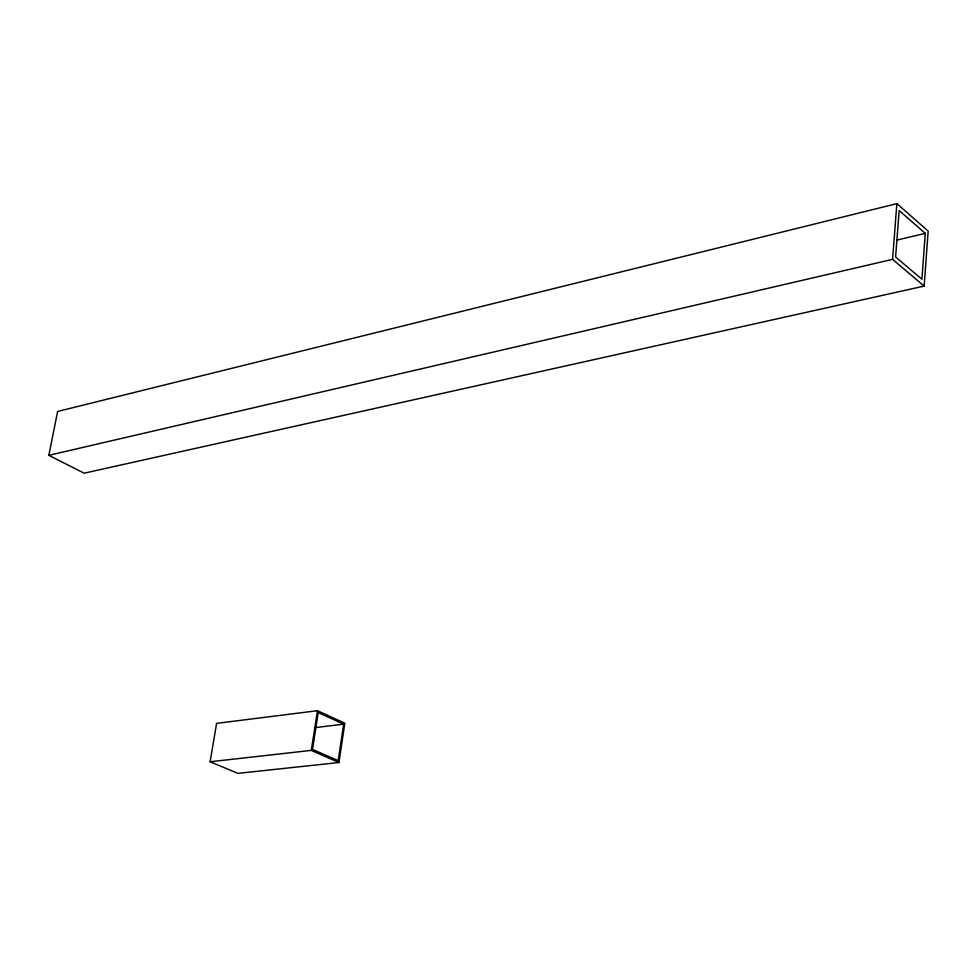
<?xml version="1.0" encoding="UTF-8"?>
<svg xmlns="http://www.w3.org/2000/svg" width="977" height="977" viewBox="0 0 977 977"><rect width="100%" height="100%" fill="white"/><g stroke="black" fill="none" stroke-linecap="round" stroke-linejoin="round"><path stroke-width="1.47" d="M925.256 233.356L921.922 279.263L895.604 256.963L899.17 210.556L925.256 233.356L897.081 240.049M924.181 286.078L928.15 231.06L896.874 203.631L57.619 411.451L48.85 455.319L84.144 473.186L924.181 286.078L892.563 259.369L48.85 455.319M892.563 259.369L896.874 203.631M343.672 724.177L338.176 760.68L312.53 749.396L318.209 712.575L343.672 724.177L315.119 727.609M338.946 762.524L344.844 723.224L317.44 710.706L216.589 723.371L210.116 761.767L237.936 773.369L338.946 762.524L311.321 750.385L210.116 761.767M311.321 750.385L317.44 710.706"/></g></svg>
